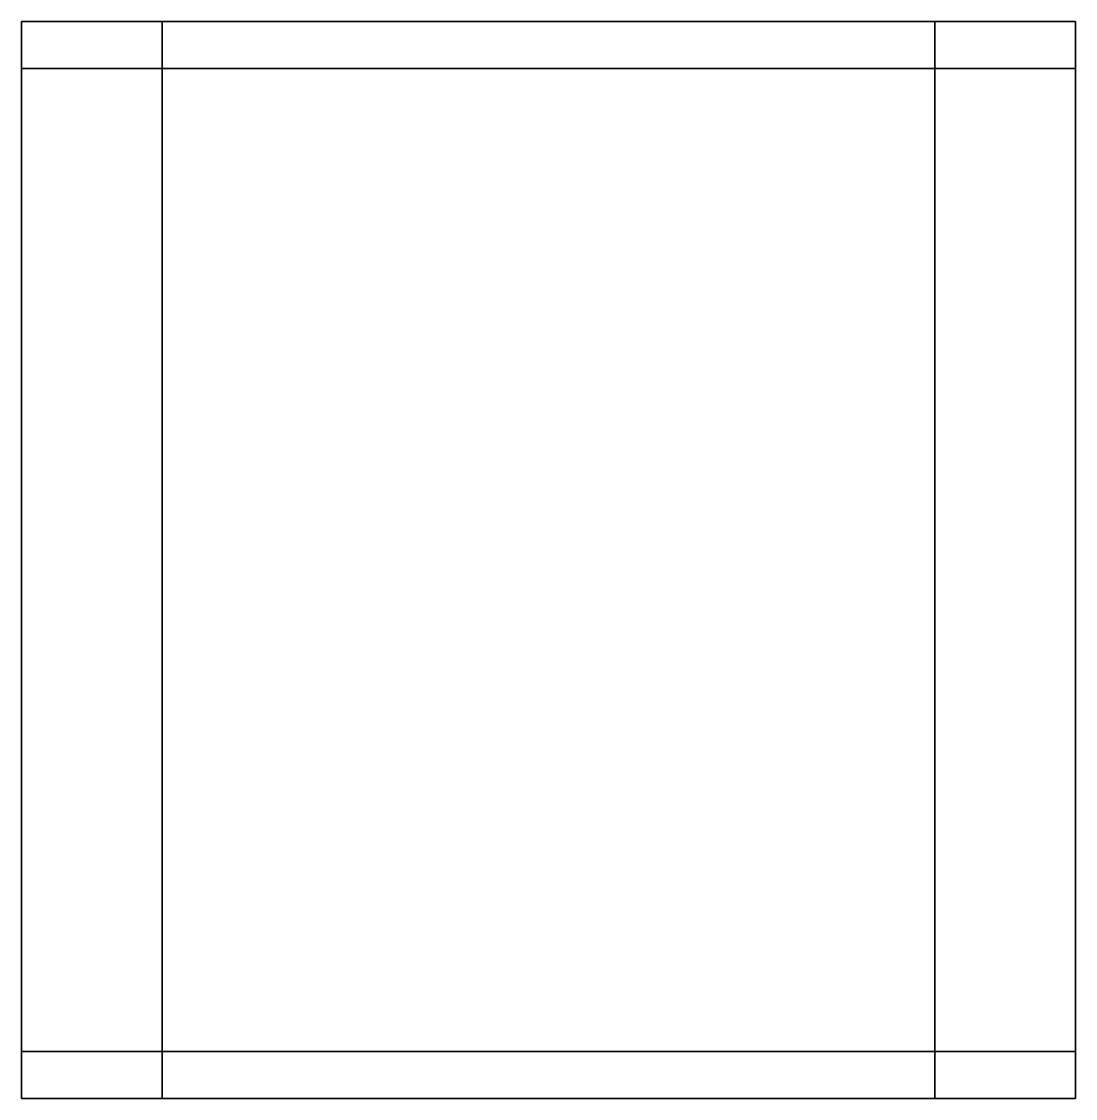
# Model space of a CAD drawing. Extents: x -0.215 to 0.235, y -0.47 to -0.01.
import ezdxf

# ---------------------------------------------------------------- set-up
doc = ezdxf.new("R2010")
doc.units = 0
doc.header["$LTSCALE"] = 0.1
doc.layers.get('0').update_dxf_attribs({"color": 8, "linetype": 'CONTINUOUS'})

msp = doc.modelspace()

# ---------------------------------------------------------------- meshes
at = {"color": 35}
mesh = msp.add_polymesh((6, 3), dxfattribs=at)
for k, corner in enumerate([(-0.21457, -0.03), (-0.15457, -0.03), (-0.15457, -0.03), (-0.21457, -0.01), (-0.15457, -0.01), (-0.15457, -0.01), (-0.21457, -0.01, 0.44), (-0.15457, -0.01, 0.44), (-0.15457, -0.01), (-0.21457, -0.03, 0.44), (-0.15457, -0.03, 0.44), (-0.15457, -0.03), (-0.21457, -0.03, 0.44), (-0.21457, -0.03, 0.44), (-0.21457, -0.03), (-0.21457, -0.01, 0.44), (-0.21457, -0.01, 0.44), (-0.21457, -0.01)]):
    mesh.set_mesh_vertex(divmod(k, 3), corner)
mesh = msp.add_polymesh((6, 3), dxfattribs=at)
for k, corner in enumerate([(-0.15457, -0.03, 0.39), (0.17543, -0.03, 0.39), (0.17543, -0.03, 0.39), (-0.15457, -0.01, 0.39), (0.17543, -0.01, 0.39), (0.17543, -0.01, 0.39), (-0.15457, -0.01, 0.44), (0.17543, -0.01, 0.44), (0.17543, -0.01, 0.39), (-0.15457, -0.03, 0.44), (0.17543, -0.03, 0.44), (0.17543, -0.03, 0.39), (-0.15457, -0.03, 0.44), (-0.15457, -0.03, 0.44), (-0.15457, -0.03, 0.39), (-0.15457, -0.01, 0.44), (-0.15457, -0.01, 0.44), (-0.15457, -0.01, 0.39)]):
    mesh.set_mesh_vertex(divmod(k, 3), corner)
mesh = msp.add_polymesh((6, 3), dxfattribs=at)
for k, corner in enumerate([(0.17543, -0.03), (0.23543, -0.03), (0.23543, -0.03), (0.17543, -0.01), (0.23543, -0.01), (0.23543, -0.01), (0.17543, -0.01, 0.44), (0.23543, -0.01, 0.44), (0.23543, -0.01), (0.17543, -0.03, 0.44), (0.23543, -0.03, 0.44), (0.23543, -0.03), (0.17543, -0.03, 0.44), (0.17543, -0.03, 0.44), (0.17543, -0.03), (0.17543, -0.01, 0.44), (0.17543, -0.01, 0.44), (0.17543, -0.01)]):
    mesh.set_mesh_vertex(divmod(k, 3), corner)
mesh = msp.add_polymesh((6, 3), dxfattribs=at)
for k, corner in enumerate([(-0.21457, -0.45, 0.12), (-0.15457, -0.45, 0.12), (-0.15457, -0.45, 0.12), (-0.21457, -0.03, 0.12), (-0.15457, -0.03, 0.12), (-0.15457, -0.03, 0.12), (-0.21457, -0.03, 0.14), (-0.15457, -0.03, 0.14), (-0.15457, -0.03, 0.12), (-0.21457, -0.45, 0.14), (-0.15457, -0.45, 0.14), (-0.15457, -0.45, 0.12), (-0.21457, -0.45, 0.14), (-0.21457, -0.45, 0.14), (-0.21457, -0.45, 0.12), (-0.21457, -0.03, 0.14), (-0.21457, -0.03, 0.14), (-0.21457, -0.03, 0.12)]):
    mesh.set_mesh_vertex(divmod(k, 3), corner)
mesh = msp.add_polymesh((6, 3), dxfattribs=at)
for k, corner in enumerate([(-0.21457, -0.45, 0.42), (-0.15457, -0.45, 0.42), (-0.15457, -0.45, 0.42), (-0.21457, -0.03, 0.42), (-0.15457, -0.03, 0.42), (-0.15457, -0.03, 0.42), (-0.21457, -0.03, 0.44), (-0.15457, -0.03, 0.44), (-0.15457, -0.03, 0.42), (-0.21457, -0.45, 0.44), (-0.15457, -0.45, 0.44), (-0.15457, -0.45, 0.42), (-0.21457, -0.45, 0.44), (-0.21457, -0.45, 0.44), (-0.21457, -0.45, 0.42), (-0.21457, -0.03, 0.44), (-0.21457, -0.03, 0.44), (-0.21457, -0.03, 0.42)]):
    mesh.set_mesh_vertex(divmod(k, 3), corner)
at = {"color": 161}
mesh = msp.add_polymesh((6, 3), dxfattribs=at)
for k, corner in enumerate([(-0.15457, -0.45, 0.42), (0.17543, -0.45, 0.42), (0.17543, -0.45, 0.42), (-0.15457, -0.03, 0.42), (0.17543, -0.03, 0.42), (0.17543, -0.03, 0.42), (-0.15457, -0.03, 0.45), (0.17543, -0.03, 0.45), (0.17543, -0.03, 0.42), (-0.15457, -0.45, 0.45), (0.17543, -0.45, 0.45), (0.17543, -0.45, 0.42), (-0.15457, -0.45, 0.45), (-0.15457, -0.45, 0.45), (-0.15457, -0.45, 0.42), (-0.15457, -0.03, 0.45), (-0.15457, -0.03, 0.45), (-0.15457, -0.03, 0.42)]):
    mesh.set_mesh_vertex(divmod(k, 3), corner)
at = {"color": 35}
mesh = msp.add_polymesh((6, 3), dxfattribs=at)
for k, corner in enumerate([(0.17543, -0.45, 0.12), (0.23543, -0.45, 0.12), (0.23543, -0.45, 0.12), (0.17543, -0.03, 0.12), (0.23543, -0.03, 0.12), (0.23543, -0.03, 0.12), (0.17543, -0.03, 0.14), (0.23543, -0.03, 0.14), (0.23543, -0.03, 0.12), (0.17543, -0.45, 0.14), (0.23543, -0.45, 0.14), (0.23543, -0.45, 0.12), (0.17543, -0.45, 0.14), (0.17543, -0.45, 0.14), (0.17543, -0.45, 0.12), (0.17543, -0.03, 0.14), (0.17543, -0.03, 0.14), (0.17543, -0.03, 0.12)]):
    mesh.set_mesh_vertex(divmod(k, 3), corner)
mesh = msp.add_polymesh((6, 3), dxfattribs=at)
for k, corner in enumerate([(0.17543, -0.45, 0.42), (0.23543, -0.45, 0.42), (0.23543, -0.45, 0.42), (0.17543, -0.03, 0.42), (0.23543, -0.03, 0.42), (0.23543, -0.03, 0.42), (0.17543, -0.03, 0.44), (0.23543, -0.03, 0.44), (0.23543, -0.03, 0.42), (0.17543, -0.45, 0.44), (0.23543, -0.45, 0.44), (0.23543, -0.45, 0.42), (0.17543, -0.45, 0.44), (0.17543, -0.45, 0.44), (0.17543, -0.45, 0.42), (0.17543, -0.03, 0.44), (0.17543, -0.03, 0.44), (0.17543, -0.03, 0.42)]):
    mesh.set_mesh_vertex(divmod(k, 3), corner)
mesh = msp.add_polymesh((6, 3), dxfattribs=at)
for k, corner in enumerate([(-0.21457, -0.47), (-0.15457, -0.47), (-0.15457, -0.47), (-0.21457, -0.45), (-0.15457, -0.45), (-0.15457, -0.45), (-0.21457, -0.45, 0.44), (-0.15457, -0.45, 0.44), (-0.15457, -0.45), (-0.21457, -0.47, 0.44), (-0.15457, -0.47, 0.44), (-0.15457, -0.47), (-0.21457, -0.47, 0.44), (-0.21457, -0.47, 0.44), (-0.21457, -0.47), (-0.21457, -0.45, 0.44), (-0.21457, -0.45, 0.44), (-0.21457, -0.45)]):
    mesh.set_mesh_vertex(divmod(k, 3), corner)
mesh = msp.add_polymesh((6, 3), dxfattribs=at)
for k, corner in enumerate([(-0.15457, -0.47, 0.39), (0.17543, -0.47, 0.39), (0.17543, -0.47, 0.39), (-0.15457, -0.45, 0.39), (0.17543, -0.45, 0.39), (0.17543, -0.45, 0.39), (-0.15457, -0.45, 0.44), (0.17543, -0.45, 0.44), (0.17543, -0.45, 0.39), (-0.15457, -0.47, 0.44), (0.17543, -0.47, 0.44), (0.17543, -0.47, 0.39), (-0.15457, -0.47, 0.44), (-0.15457, -0.47, 0.44), (-0.15457, -0.47, 0.39), (-0.15457, -0.45, 0.44), (-0.15457, -0.45, 0.44), (-0.15457, -0.45, 0.39)]):
    mesh.set_mesh_vertex(divmod(k, 3), corner)
mesh = msp.add_polymesh((6, 3), dxfattribs=at)
for k, corner in enumerate([(0.17543, -0.47), (0.23543, -0.47), (0.23543, -0.47), (0.17543, -0.45), (0.23543, -0.45), (0.23543, -0.45), (0.17543, -0.45, 0.44), (0.23543, -0.45, 0.44), (0.23543, -0.45), (0.17543, -0.47, 0.44), (0.23543, -0.47, 0.44), (0.23543, -0.47), (0.17543, -0.47, 0.44), (0.17543, -0.47, 0.44), (0.17543, -0.47), (0.17543, -0.45, 0.44), (0.17543, -0.45, 0.44), (0.17543, -0.45)]):
    mesh.set_mesh_vertex(divmod(k, 3), corner)

doc.saveas('drawing.dxf')
